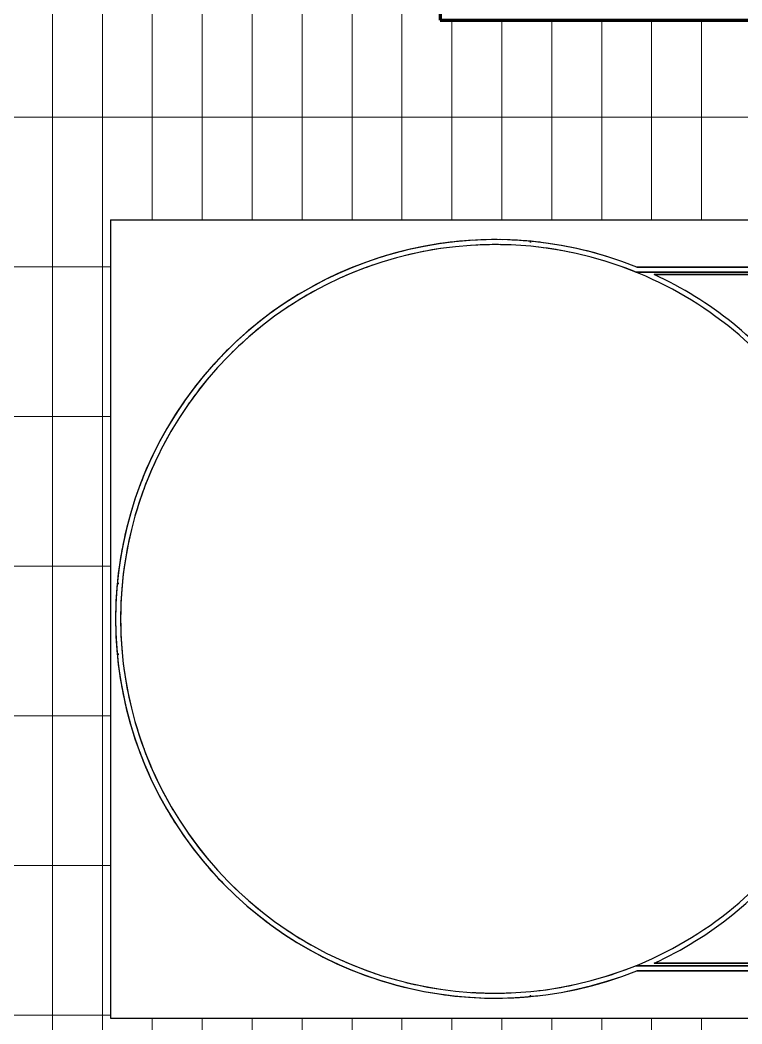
# Model space of a CAD drawing. Header units: millimetres. Extents: x -4391136 to -1798569, y -886572 to -291056.
# Drawn here: x -2308245 to -2307522, y -371537 to -370531 of the extents above; entities that cross this region are included whole.
import ezdxf

# ---------------------------------------------------------------- set-up
doc = ezdxf.new("R2010")
doc.units = ezdxf.units.MM
for name, color, linetype in [('_PP-Dim', 7, 'Continuous'), ('Xref-C-1-PP17-AR-2214-01-B$0$A-FLOR-E', 7, 'Continuous'), ('Xref-C-1-PP17-AR-2214-01-B$0$A-FLOR-PATT', 7, 'Continuous'), ('Xref-C-1-PP17-AR-2214-01-B$0$A-GENM', 7, 'Continuous'), ('Xref-C-1-PP17-AR-2214-01-B$0$A-Wall', 7, 'Continuous')]:
    doc.layers.add(name, color=color, linetype=linetype)

# ---------------------------------------------------------------- blocks, each defined once
blk = doc.blocks.new('Xref-C-1-PP17-AR-2214-01-B$0$DPA_GM-Cage Ladder_No RC stand - H6000-V29-ENTRANCE 2 - LOWER ROOF FLOOR PLAN01-flat-1')
at = {"layer": 'Xref-C-1-PP17-AR-2214-01-B$0$A-GENM', "color": 7}
for p, q in [((1037.542674372904, 858.3704052586108), (1037.659632896073, 857.1227482303511)), ((1037.659632896073, 857.1227482303511), (1037.542674372904, 858.3704052586108)), ((373.0093410396948, 852.529136619356), (278.0093410401605, 852.529136619356)), ((278.0093410401605, 852.529136619356), (378.0093410396948, 852.529136619356)), ((378.0093410396948, 830.029136619356), (378.0093410396948, 852.529136619356)), ((378.0093410396948, 852.529136619356), (378.0093410396948, 830.029136619356)), ((277.7280353941023, 830.029136619356), (333.0093410396948, 830.029136619356)), ((333.0093410396948, 825.029136619356), (277.7280353941023, 825.029136619356)), ((333.0093410396948, 830.029136619356), (283.0093410396948, 830.029136619356)), ((283.0093410396948, 825.029136619356), (333.0093410396948, 825.029136619356)), ((333.0093410396948, 830.029136619356), (558.0093410396948, 830.029136619356)), ((558.0093410396948, 830.029136619356), (333.0093410396948, 830.029136619356)), ((333.0093410396948, 825.029136619356), (558.0093410396948, 825.029136619356)), ((558.0093410396948, 825.029136619356), (333.0093410396948, 825.029136619356)), ((378.0093410396948, 802.529136619356), (378.0093410396948, 825.029136619356)), ((378.0093410396948, 825.029136619356), (378.0093410396948, 802.529136619356)), ((931.0806617671624, 832.529136619356), (558.0093410396948, 832.529136619356)), ((558.0093410396948, 832.529136619356), (558.0093410396948, 827.529136619356)), ((653.4032611814328, 832.529136619356), (558.0093410396948, 832.529136619356)), ((558.0093410396948, 827.529136619356), (932.0527874496765, 827.529136619356)), ((558.0093410396948, 827.529136619356), (586.4263256671838, 827.529136619356)), ((558.0093410396948, 825.029136619356), (608.0093410396948, 825.029136619356)), ((658.0093410396948, 825.029136619356), (558.0093410396948, 825.029136619356)), ((594.9163953359239, 827.529136619356), (612.7455522227101, 827.529136619356)), ((608.0093410396948, 825.029136619356), (608.0093410396948, 705.029136619356)), ((608.0093410396948, 705.029136619356), (608.0093410396948, 825.029136619356)), ((608.0093410396948, 825.029136619356), (608.0093410396948, 705.029136619356)), ((608.0093410396948, 705.029136619356), (608.0093410396948, 825.029136619356)), ((608.0093410396948, 825.029136619356), (608.0093410396948, 705.029136619356)), ((608.0093410396948, 705.029136619356), (608.0093410396948, 825.029136619356)), ((608.0093410396948, 825.029136619356), (913.7140178191476, 825.029136619356)), ((608.0093410396948, 825.029136619356), (658.0093410396948, 825.029136619356)), ((608.0093410396948, 825.029136619356), (608.0093410396948, 705.029136619356)), ((608.0093410396948, 700.029136619356), (608.0093410396948, 825.029136619356)), ((620.9279740271159, 827.529136619356), (635.0162142314948, 827.529136619356)), ((640.6302591846325, 827.529136619356), (652.1845142324455, 827.529136619356)), ((653.4032611814328, 832.529136619356), (931.0806617671624, 832.529136619356)), ((932.0527874496765, 827.529136619356), (653.4032611814328, 827.529136619356)), ((658.0093410396948, 705.029136619356), (658.0093410396948, 827.529136619356)), ((658.0093410364352, 825.0291366188321), (658.0093410364352, 827.5291366188321)), ((658.0093410396948, 705.029136619356), (658.0093410396948, 827.529136619356)), ((658.0093410396948, 705.029136619356), (658.0093410396948, 825.029136619356)), ((658.0093410396948, 825.029136619356), (658.0093410396948, 705.029136619356)), ((658.0093410396948, 825.029136619356), (913.7140178191476, 825.029136619356)), ((913.7140178191476, 825.029136619356), (658.0093410396948, 825.029136619356)), ((658.0093410396948, 705.029136619356), (658.0093410396948, 825.029136619356)), ((658.0093410396948, 825.029136619356), (658.0093410396948, 705.029136619356)), ((658.0093410396948, 825.029136619356), (913.7140178191476, 825.029136619356)), ((913.7140178191476, 825.029136619356), (658.0093410396948, 825.029136619356)), ((658.0093410396948, 825.029136619356), (658.0093410396948, 705.029136619356)), ((913.7140178191476, 825.029136619356), (658.0093410396948, 825.029136619356)), ((658.0093410396948, 825.029136619356), (658.0093410396948, 700.029136619356)), ((378.0093410396948, 802.529136619356), (278.0093410401605, 802.529136619356)), ((278.0093410401605, 802.529136619356), (373.0093410396948, 802.529136619356)), ((383.0093410396948, 752.529136619356), (378.0093410396948, 752.529136619356)), ((378.0093410396948, 752.529136619356), (383.0093410396948, 752.529136619356)), ((378.0093410396948, 700.029136619356), (378.0093410396948, 752.529136619356)), ((378.0093410396948, 700.029136619356), (378.0093410396948, 752.529136619356)), ((383.0093410396948, 752.529136619356), (378.0093410396948, 752.529136619356)), ((378.0093410396948, 752.529136619356), (383.0093410396948, 752.529136619356)), ((378.0093410396948, 700.029136619356), (378.0093410396948, 752.529136619356)), ((378.0093410396948, 700.029136619356), (378.0093410396948, 752.529136619356)), ((383.0093410396948, 752.529136619356), (383.0093410396948, 705.029136619356)), ((383.0093410396948, 705.029136619356), (383.0093410396948, 752.529136619356)), ((383.0093410396948, 752.529136619356), (383.0093410396948, 705.029136619356)), ((383.0093410396948, 705.029136619356), (383.0093410396948, 752.529136619356)), ((383.0093410396948, 705.029136619356), (608.0093410396948, 705.029136619356)), ((608.0093410396948, 705.029136619356), (383.0093410396948, 705.029136619356)), ((383.0093410396948, 705.029136619356), (608.0093410396948, 705.029136619356)), ((608.0093410396948, 705.029136619356), (383.0093410396948, 705.029136619356)), ((608.0093410396948, 705.029136619356), (608.0093410396948, 700.029136619356)), ((608.0093410396948, 705.029136619356), (608.0093410396948, 700.029136619356)), ((608.0093410396948, 700.029136619356), (608.0093410396948, 705.029136619356)), ((608.0093410396948, 705.029136619356), (608.0093410396948, 700.029136619356)), ((608.0093410396948, 700.029136619356), (608.0093410396948, 705.029136619356)), ((608.0093410396948, 700.029136619356), (608.0093410396948, 705.029136619356)), ((608.0093410396948, 705.029136619356), (608.0093410396948, 700.029136619356)), ((770.5196717944928, 710.029136619356), (658.0093410396948, 710.029136619356)), ((658.0093410396948, 710.029136619356), (658.0093410396948, 705.029136619356)), ((658.0093410396948, 705.029136619356), (658.0093410396948, 710.029136619356)), ((658.0093410396948, 710.029136619356), (770.5196717944928, 710.029136619356)), ((770.5196717944928, 710.029136619356), (658.0093410396948, 710.029136619356)), ((658.0093410396948, 710.029136619356), (658.0093410396948, 705.029136619356)), ((658.0093410396948, 705.029136619356), (658.0093410396948, 710.029136619356)), ((658.0093410396948, 710.029136619356), (770.5196717944928, 710.029136619356)), ((770.5196717944928, 710.029136619356), (658.0093410396948, 710.029136619356)), ((658.0093410396948, 710.029136619356), (658.0093410396948, 705.029136619356)), ((658.0093410396948, 705.029136619356), (658.0093410396948, 710.029136619356)), ((658.0093410396948, 710.029136619356), (770.5196717944928, 710.029136619356)), ((658.0093410396948, 705.029136619356), (773.0093410396948, 705.029136619356)), ((773.0093410396948, 705.029136619356), (658.0093410396948, 705.029136619356)), ((658.0093410396948, 705.029136619356), (773.0093410396948, 705.029136619356)), ((773.0093410396948, 705.029136619356), (658.0093410396948, 705.029136619356)), ((658.0093410396948, 705.029136619356), (773.0093410396948, 705.029136619356)), ((773.0093410396948, 705.029136619356), (658.0093410396948, 705.029136619356)), ((658.0093410396948, 700.029136619356), (658.0093410396948, 705.029136619356)), ((658.0093410396948, 705.029136619356), (658.0093410396948, 700.029136619356)), ((658.0093410396948, 700.029136619356), (658.0093410396948, 705.029136619356)), ((378.0093410396948, 260.029136619356), (378.0093410396948, 700.029136619356)), ((533.0093410396948, 700.029136619356), (378.0093410396948, 700.029136619356)), ((378.0093410396948, 700.029136619356), (608.0093410396948, 700.029136619356)), ((608.0093410396948, 700.029136619356), (378.0093410396948, 700.029136619356)), ((378.0093410396948, 700.029136619356), (608.0093410396948, 700.029136619356)), ((608.0093410396948, 700.029136619356), (378.0093410396948, 700.029136619356)), ((378.0093410396948, 260.029136619356), (378.0093410396948, 700.029136619356)), ((378.0093410396948, 700.029136619356), (553.0093410396948, 700.029136619356)), ((553.0093410396948, 700.029136619356), (378.0093410396948, 700.029136619356)), ((378.0093410396948, 700.029136619356), (378.0093410396948, 260.029136619356)), ((533.0093410396948, 260.029136619356), (533.0093410396948, 700.029136619356)), ((553.0093410396948, 700.029136619356), (553.0093410396948, 260.029136619356)), ((553.0093410396948, 260.029136619356), (553.0093410396948, 700.029136619356)), ((608.0093410396948, 700.029136619356), (658.0093410396948, 700.029136619356)), ((658.0093410396948, 700.029136619356), (608.0093410396948, 700.029136619356)), ((658.0093410396948, 700.029136619356), (608.0093410396948, 700.029136619356)), ((608.0093410396948, 700.029136619356), (658.0093410396948, 700.029136619356)), ((615.5093410364352, 700.0291366188321), (615.5093410364352, 260.0291366188321)), ((615.5093410364352, 700.0291366188321), (615.5093410364352, 260.0291366188321)), ((615.5093410364352, 700.0291366188321), (615.5093410364352, 260.0291366188321)), ((615.5093410364352, 700.0291366188321), (615.5093410364352, 260.0291366188321)), ((615.5093410364352, 700.0291366188321), (615.5093410364352, 260.0291366188321)), ((615.5093410364352, 700.0291366188321), (615.5093410364352, 260.0291366188321)), ((615.5093410364352, 700.0291366188321), (615.5093410364352, 260.0291366188321)), ((615.5093410364352, 700.0291366188321), (615.5093410364352, 260.0291366188321)), ((615.5093410364352, 700.0291366188321), (615.5093410364352, 260.0291366188321)), ((615.5093410364352, 700.0291366188321), (615.5093410364352, 260.0291366188321)), ((615.5093410364352, 700.0291366188321), (615.5093410364352, 260.0291366188321)), ((615.5093410364352, 700.0291366188321), (615.5093410364352, 260.0291366188321)), ((615.5093410364352, 700.0291366188321), (615.5093410364352, 260.0291366188321)), ((615.5093410364352, 700.0291366188321), (615.5093410364352, 260.0291366188321)), ((615.5093410364352, 700.0291366188321), (615.5093410364352, 260.0291366188321)), ((615.5093410364352, 700.0291366188321), (615.5093410364352, 260.0291366188321)), ((615.5093410364352, 700.0291366188321), (615.5093410364352, 260.0291366188321)), ((615.5093410364352, 700.0291366188321), (615.5093410364352, 260.0291366188321)), ((615.5093410364352, 700.0291366188321), (615.5093410364352, 260.0291366188321)), ((615.5093410364352, 700.0291366188321), (615.5093410364352, 260.0291366188321)), ((616.1056390795857, 700.029136619356), (649.6441583591513, 700.029136619356)), ((649.6441583591513, 700.029136619356), (616.1056390795857, 700.029136619356)), ((616.1056390795857, 700.029136619356), (649.6441583591513, 700.029136619356)), ((649.6441583591513, 700.029136619356), (616.1056390795857, 700.029136619356)), ((616.1056390795857, 700.029136619356), (649.6441583591513, 700.029136619356)), ((649.6441583591513, 700.029136619356), (616.1056390795857, 700.029136619356)), ((616.1056390795857, 700.029136619356), (649.6441583591513, 700.029136619356)), ((649.6441583591513, 700.029136619356), (616.1056390795857, 700.029136619356)), ((616.1056390795857, 700.029136619356), (649.6441583591513, 700.029136619356)), ((649.6441583591513, 700.029136619356), (616.1056390795857, 700.029136619356)), ((616.1056390795857, 700.029136619356), (649.6441583591513, 700.029136619356)), ((649.6441583591513, 700.029136619356), (616.1056390795857, 700.029136619356)), ((616.1056390795857, 700.029136619356), (649.6441583591513, 700.029136619356)), ((649.6441583591513, 700.029136619356), (616.1056390795857, 700.029136619356)), ((616.1056390795857, 700.029136619356), (649.6441583591513, 700.029136619356)), ((649.6441583591513, 700.029136619356), (616.1056390795857, 700.029136619356)), ((616.1056390795857, 700.029136619356), (649.6441583591513, 700.029136619356)), ((649.6441583591513, 700.029136619356), (616.1056390795857, 700.029136619356)), ((616.1056390795857, 700.029136619356), (649.6441583591513, 700.029136619356)), ((649.6441583591513, 700.029136619356), (616.1056390795857, 700.029136619356)), ((616.1056390795857, 700.029136619356), (649.6441583591513, 700.029136619356)), ((649.6441583591513, 700.029136619356), (616.1056390795857, 700.029136619356)), ((616.1056390795857, 700.029136619356), (649.6441583591513, 700.029136619356)), ((649.6441583591513, 700.029136619356), (616.1056390795857, 700.029136619356)), ((616.1056390795857, 700.029136619356), (649.6441583591513, 700.029136619356)), ((649.6441583591513, 700.029136619356), (616.1056390795857, 700.029136619356)), ((616.1056390795857, 700.029136619356), (649.6441583591513, 700.029136619356)), ((649.6441583591513, 700.029136619356), (616.1056390795857, 700.029136619356)), ((616.1056390795857, 700.029136619356), (649.6441583591513, 700.029136619356)), ((649.6441583591513, 700.029136619356), (616.1056390795857, 700.029136619356)), ((616.1056390795857, 700.029136619356), (649.6441583591513, 700.029136619356)), ((649.6441583591513, 700.029136619356), (616.1056390795857, 700.029136619356)), ((616.1056390795857, 700.029136619356), (649.6441583591513, 700.029136619356)), ((649.6441583591513, 700.029136619356), (616.1056390795857, 700.029136619356)), ((616.1056390795857, 700.029136619356), (649.6441583591513, 700.029136619356)), ((649.6441583591513, 700.029136619356), (616.1056390795857, 700.029136619356)), ((616.1056390795857, 700.029136619356), (649.6441583591513, 700.029136619356)), ((649.6441583591513, 700.029136619356), (616.1056390795857, 700.029136619356)), ((616.1056390795857, 700.029136619356), (649.6441583591513, 700.029136619356)), ((649.6441583591513, 700.029136619356), (616.1056390795857, 700.029136619356)), ((650.5093410364352, 260.0291366188321), (650.5093410364352, 700.0291366188321)), ((650.5093410364352, 260.0291366188321), (650.5093410364352, 700.0291366188321)), ((650.5093410364352, 260.0291366188321), (650.5093410364352, 700.0291366188321)), ((650.5093410364352, 260.0291366188321), (650.5093410364352, 700.0291366188321)), ((650.5093410364352, 260.0291366188321), (650.5093410364352, 700.0291366188321)), ((650.5093410364352, 260.0291366188321), (650.5093410364352, 700.0291366188321)), ((650.5093410364352, 260.0291366188321), (650.5093410364352, 700.0291366188321)), ((650.5093410364352, 260.0291366188321), (650.5093410364352, 700.0291366188321)), ((650.5093410364352, 260.0291366188321), (650.5093410364352, 700.0291366188321)), ((650.5093410364352, 260.0291366188321), (650.5093410364352, 700.0291366188321)), ((650.5093410364352, 260.0291366188321), (650.5093410364352, 700.0291366188321)), ((650.5093410364352, 260.0291366188321), (650.5093410364352, 700.0291366188321)), ((650.5093410364352, 260.0291366188321), (650.5093410364352, 700.0291366188321)), ((650.5093410364352, 260.0291366188321), (650.5093410364352, 700.0291366188321)), ((650.5093410364352, 260.0291366188321), (650.5093410364352, 700.0291366188321)), ((650.5093410364352, 260.0291366188321), (650.5093410364352, 700.0291366188321)), ((650.5093410364352, 260.0291366188321), (650.5093410364352, 700.0291366188321)), ((650.5093410364352, 260.0291366188321), (650.5093410364352, 700.0291366188321)), ((650.5093410364352, 260.0291366188321), (650.5093410364352, 700.0291366188321)), ((650.5093410364352, 260.0291366188321), (650.5093410364352, 700.0291366188321)), ((1451.350609678775, 515.4958032860304), (1449.864049497992, 515.3564493778977)), ((1449.864049497992, 515.3564493778977), (1451.350609678775, 515.4958032860304)), ((1449.864049497992, 444.7018238609307), (1451.350609678775, 444.5624699527398)), ((1451.350609678775, 444.5624699527398), (1449.864049497992, 444.7018238609307)), ((533.0093410396948, 260.029136619356), (378.0093410396948, 260.029136619356)), ((608.0093410396948, 260.029136619356), (378.0093410396948, 260.029136619356)), ((378.0093410396948, 207.529136619356), (378.0093410396948, 260.029136619356)), ((378.0093410396948, 260.029136619356), (608.0093410396948, 260.029136619356)), ((378.0093410396948, 207.529136619356), (378.0093410396948, 260.029136619356)), ((608.0093410396948, 260.029136619356), (378.0093410396948, 260.029136619356)), ((378.0093410396948, 207.529136619356), (378.0093410396948, 260.029136619356)), ((378.0093410396948, 260.029136619356), (608.0093410396948, 260.029136619356)), ((378.0093410396948, 207.529136619356), (378.0093410396948, 260.029136619356)), ((553.0093410396948, 260.029136619356), (378.0093410396948, 260.029136619356)), ((378.0093410396948, 260.029136619356), (553.0093410396948, 260.029136619356)), ((608.0093410396948, 255.029136619356), (383.0093410396948, 255.029136619356)), ((383.0093410396948, 255.029136619356), (383.0093410396948, 207.529136619356)), ((383.0093410396948, 255.029136619356), (608.0093410396948, 255.029136619356)), ((383.0093410396948, 207.529136619356), (383.0093410396948, 255.029136619356)), ((608.0093410396948, 255.029136619356), (383.0093410396948, 255.029136619356)), ((383.0093410396948, 255.029136619356), (383.0093410396948, 207.529136619356)), ((383.0093410396948, 255.029136619356), (608.0093410396948, 255.029136619356)), ((383.0093410396948, 207.529136619356), (383.0093410396948, 255.029136619356)), ((658.0093410396948, 260.029136619356), (608.0093410396948, 260.029136619356)), ((608.0093410396948, 135.029136619356), (608.0093410396948, 260.029136619356)), ((608.0093410396948, 260.029136619356), (608.0093410396948, 255.029136619356)), ((608.0093410396948, 260.029136619356), (658.0093410396948, 260.029136619356)), ((608.0093410396948, 255.029136619356), (608.0093410396948, 260.029136619356)), ((608.0093410396948, 260.029136619356), (608.0093410396948, 255.029136619356)), ((608.0093410396948, 255.029136619356), (608.0093410396948, 260.029136619356)), ((608.0093410396948, 260.029136619356), (608.0093410396948, 255.029136619356)), ((608.0093410396948, 255.029136619356), (608.0093410396948, 260.029136619356)), ((608.0093410396948, 260.029136619356), (658.0093410396948, 260.029136619356)), ((658.0093410396948, 260.029136619356), (608.0093410396948, 260.029136619356)), ((608.0093410396948, 260.029136619356), (608.0093410396948, 255.029136619356)), ((608.0093410396948, 255.029136619356), (608.0093410396948, 135.029136619356)), ((608.0093410396948, 135.029136619356), (608.0093410396948, 255.029136619356)), ((608.0093410396948, 255.029136619356), (608.0093410396948, 135.029136619356)), ((608.0093410396948, 135.029136619356), (608.0093410396948, 255.029136619356)), ((608.0093410396948, 255.029136619356), (608.0093410396948, 135.029136619356)), ((608.0093410396948, 135.029136619356), (608.0093410396948, 255.029136619356)), ((608.0093410396948, 255.029136619356), (608.0093410396948, 135.029136619356)), ((616.1056390795857, 260.029136619356), (649.6441583591513, 260.029136619356)), ((649.6441583591513, 260.029136619356), (616.1056390795857, 260.029136619356)), ((616.1056390795857, 260.029136619356), (649.6441583591513, 260.029136619356)), ((649.6441583591513, 260.029136619356), (616.1056390795857, 260.029136619356)), ((616.1056390795857, 260.029136619356), (649.6441583591513, 260.029136619356)), ((649.6441583591513, 260.029136619356), (616.1056390795857, 260.029136619356)), ((616.1056390795857, 260.029136619356), (649.6441583591513, 260.029136619356)), ((649.6441583591513, 260.029136619356), (616.1056390795857, 260.029136619356)), ((616.1056390795857, 260.029136619356), (649.6441583591513, 260.029136619356)), ((649.6441583591513, 260.029136619356), (616.1056390795857, 260.029136619356)), ((616.1056390795857, 260.029136619356), (649.6441583591513, 260.029136619356)), ((649.6441583591513, 260.029136619356), (616.1056390795857, 260.029136619356)), ((616.1056390795857, 260.029136619356), (649.6441583591513, 260.029136619356)), ((649.6441583591513, 260.029136619356), (616.1056390795857, 260.029136619356)), ((616.1056390795857, 260.029136619356), (649.6441583591513, 260.029136619356)), ((649.6441583591513, 260.029136619356), (616.1056390795857, 260.029136619356)), ((616.1056390795857, 260.029136619356), (649.6441583591513, 260.029136619356)), ((649.6441583591513, 260.029136619356), (616.1056390795857, 260.029136619356)), ((616.1056390795857, 260.029136619356), (649.6441583591513, 260.029136619356)), ((649.6441583591513, 260.029136619356), (616.1056390795857, 260.029136619356)), ((616.1056390795857, 260.029136619356), (649.6441583591513, 260.029136619356)), ((649.6441583591513, 260.029136619356), (616.1056390795857, 260.029136619356)), ((616.1056390795857, 260.029136619356), (649.6441583591513, 260.029136619356)), ((649.6441583591513, 260.029136619356), (616.1056390795857, 260.029136619356)), ((616.1056390795857, 260.029136619356), (649.6441583591513, 260.029136619356)), ((649.6441583591513, 260.029136619356), (616.1056390795857, 260.029136619356)), ((616.1056390795857, 260.029136619356), (649.6441583591513, 260.029136619356)), ((649.6441583591513, 260.029136619356), (616.1056390795857, 260.029136619356)), ((616.1056390795857, 260.029136619356), (649.6441583591513, 260.029136619356)), ((649.6441583591513, 260.029136619356), (616.1056390795857, 260.029136619356)), ((616.1056390795857, 260.029136619356), (649.6441583591513, 260.029136619356)), ((649.6441583591513, 260.029136619356), (616.1056390795857, 260.029136619356)), ((616.1056390795857, 260.029136619356), (649.6441583591513, 260.029136619356)), ((649.6441583591513, 260.029136619356), (616.1056390795857, 260.029136619356)), ((616.1056390795857, 260.029136619356), (649.6441583591513, 260.029136619356)), ((649.6441583591513, 260.029136619356), (616.1056390795857, 260.029136619356)), ((616.1056390795857, 260.029136619356), (649.6441583591513, 260.029136619356)), ((649.6441583591513, 260.029136619356), (616.1056390795857, 260.029136619356)), ((616.1056390795857, 260.029136619356), (649.6441583591513, 260.029136619356)), ((649.6441583591513, 260.029136619356), (616.1056390795857, 260.029136619356)), ((658.0093410396948, 260.029136619356), (658.0093410396948, 135.029136619356)), ((658.0093410396948, 255.029136619356), (658.0093410396948, 260.029136619356)), ((658.0093410396948, 260.029136619356), (658.0093410396948, 255.029136619356)), ((658.0093410396948, 255.029136619356), (658.0093410396948, 260.029136619356)), ((658.0093410396948, 135.029136619356), (658.0093410396948, 255.029136619356)), ((658.0093410396948, 255.029136619356), (658.0093410396948, 135.029136619356)), ((773.0093410396948, 255.029136619356), (658.0093410396948, 255.029136619356)), ((658.0093410396948, 255.029136619356), (658.0093410396948, 250.029136619356)), ((658.0093410396948, 250.029136619356), (658.0093410396948, 255.029136619356)), ((658.0093410396948, 255.029136619356), (773.0093410396948, 255.029136619356)), ((658.0093410396948, 135.029136619356), (658.0093410396948, 255.029136619356)), ((658.0093410396948, 255.029136619356), (658.0093410396948, 135.029136619356)), ((773.0093410396948, 255.029136619356), (658.0093410396948, 255.029136619356)), ((658.0093410396948, 255.029136619356), (658.0093410396948, 250.029136619356)), ((658.0093410396948, 250.029136619356), (658.0093410396948, 255.029136619356)), ((658.0093410396948, 255.029136619356), (773.0093410396948, 255.029136619356)), ((658.0093410396948, 132.529136619356), (658.0093410396948, 255.029136619356)), ((658.0093410396948, 255.029136619356), (658.0093410396948, 135.029136619356)), ((773.0093410396948, 255.029136619356), (658.0093410396948, 255.029136619356)), ((658.0093410396948, 255.029136619356), (658.0093410396948, 250.029136619356)), ((658.0093410396948, 250.029136619356), (658.0093410396948, 255.029136619356)), ((658.0093410396948, 255.029136619356), (773.0093410396948, 255.029136619356)), ((658.0093410396948, 132.529136619356), (658.0093410396948, 255.029136619356)), ((658.0093410396948, 250.029136619356), (770.5196717944928, 250.029136619356)), ((770.5196717944928, 250.029136619356), (658.0093410396948, 250.029136619356)), ((658.0093410396948, 250.029136619356), (770.5196717944928, 250.029136619356)), ((770.5196717944928, 250.029136619356), (658.0093410396948, 250.029136619356)), ((658.0093410396948, 250.029136619356), (770.5196717944928, 250.029136619356)), ((770.5196717944928, 250.029136619356), (658.0093410396948, 250.029136619356)), ((383.0093410396948, 207.529136619356), (378.0093410396948, 207.529136619356)), ((378.0093410396948, 207.529136619356), (383.0093410396948, 207.529136619356)), ((383.0093410396948, 207.529136619356), (378.0093410396948, 207.529136619356)), ((378.0093410396948, 207.529136619356), (383.0093410396948, 207.529136619356)), ((373.0093410396948, 157.529136619356), (278.0093410401605, 157.529136619356)), ((278.0093410401605, 157.529136619356), (378.0093410396948, 157.529136619356)), ((378.0093410396948, 135.029136619356), (378.0093410396948, 157.529136619356)), ((378.0093410396948, 157.529136619356), (378.0093410396948, 135.029136619356)), ((277.7280353941023, 135.029136619356), (333.0093410396948, 135.029136619356)), ((333.0093410396948, 135.029136619356), (283.0093410396948, 135.029136619356)), ((558.0093410396948, 135.029136619356), (333.0093410396948, 135.029136619356)), ((333.0093410396948, 135.029136619356), (558.0093410396948, 135.029136619356)), ((608.0093410396948, 135.029136619356), (558.0093410396948, 135.029136619356)), ((558.0093410396948, 135.029136619356), (658.0093410396948, 135.029136619356)), ((932.0527874496765, 132.529136619356), (558.0093410396948, 132.529136619356)), ((558.0093410396948, 132.529136619356), (558.0093410396948, 127.529136619356)), ((586.4263256671838, 132.529136619356), (558.0093410396948, 132.529136619356)), ((612.7455522227101, 132.529136619356), (594.9163953359239, 132.529136619356)), ((913.7140178191476, 135.029136619356), (608.0093410396948, 135.029136619356)), ((658.0093410396948, 135.029136619356), (608.0093410396948, 135.029136619356)), ((635.0162142314948, 132.529136619356), (620.9279740271159, 132.529136619356)), ((652.1845142324455, 132.529136619356), (640.6302591846325, 132.529136619356)), ((653.4032611814328, 132.529136619356), (932.0527874496765, 132.529136619356)), ((913.7140178191476, 135.029136619356), (658.0093410396948, 135.029136619356)), ((658.0093410396948, 135.029136619356), (913.7140178191476, 135.029136619356)), ((913.7140178191476, 135.029136619356), (658.0093410396948, 135.029136619356)), ((658.0093410396948, 135.029136619356), (913.7140178191476, 135.029136619356)), ((658.0093410396948, 135.029136619356), (913.7140178191476, 135.029136619356)), ((658.0093410364352, 132.5291366188321), (658.0093410364352, 135.0291366188321)), ((333.0093410396948, 130.029136619356), (277.7280353941023, 130.029136619356)), ((283.0093410396948, 130.029136619356), (333.0093410396948, 130.029136619356)), ((558.0093410396948, 130.029136619356), (333.0093410396948, 130.029136619356)), ((333.0093410396948, 130.029136619356), (558.0093410396948, 130.029136619356)), ((378.0093410396948, 107.529136619356), (378.0093410396948, 130.029136619356)), ((378.0093410396948, 130.029136619356), (378.0093410396948, 107.529136619356)), ((558.0093410396948, 127.529136619356), (931.0806617671624, 127.529136619356)), ((558.0093410396948, 127.529136619356), (653.4032611814328, 127.529136619356)), ((931.0806617671624, 127.529136619356), (653.4032611814328, 127.529136619356)), ((378.0093410396948, 107.529136619356), (278.0093410401605, 107.529136619356)), ((278.0093410401605, 107.529136619356), (373.0093410396948, 107.529136619356)), ((1037.659632896073, 102.9355250084191), (1037.542674372904, 101.6878679801594)), ((1037.542674372904, 101.6878679801594), (1037.659632896073, 102.9355250084191))]:
    blk.add_line(p, q, dxfattribs=at)
for centre, radius, start, end in [((1073.009341039695, 480.029136619356), 380.0000000000003, 248.0685806827577, 111.9314193172423), ((1073.009341039695, 480.029136619356), 380.0000000000003, 322.5142419823597, 111.9314193172423), ((1073.009341039695, 480.029136619356), 375.0000000000003, 247.9210312052437, 112.0789687947563), ((1073.009341039695, 480.029136619356), 375.0000000000003, 247.9210312052437, 112.0789687947563), ((1073.009341039695, 480.029136619356), 380.0000000000001, 91.98451101440389, 96.8268939508944), ((1073.009341039695, 480.029136619356), 380.0000000000002, 91.98451101440389, 96.8268939508944), ((1073.009341039695, 480.029136619356), 380.0000000000001, 95.36016817981313, 96.8268939508944), ((1073.009341039695, 480.029136619356), 380.0000000000002, 95.36016817981313, 96.8268939508944), ((1073.009341039695, 480.029136619356), 379.9999999999999, 95.36016817981313, 96.8268939508944), ((1073.009341039695, 480.029136619356), 380.0000000000001, 95.36016817981313, 96.8268939508944), ((1073.009341039695, 480.0291366194142), 380, 93.11852086635277, 95.35540060921474), ((1073.009341039695, 480.0291366194142), 380.0000000000002, 93.11852086635277, 95.35540060921474), ((1073.009341039695, 480.029136619356), 380.0000000000001, 91.98451101440389, 93.12195460506179), ((1073.009341039695, 480.029136619356), 380.0000000000001, 91.98451101440389, 93.12195460506179), ((1073.009341039695, 480.029136619356), 380.0000000000001, 91.98451101440389, 93.12195460506179), ((1073.009341039695, 480.029136619356), 380.0000000000002, 91.98451101440389, 93.12195460506179), ((1073.009341039695, 480.029136619356), 375.0000000000002, 86.45364982955508, 91.85607500530926), ((1073.009341039695, 480.029136619356), 375.0000000000002, 86.45364982955508, 91.85607500530926), ((1073.009341039695, 480.029136619356), 375.0000000000001, 86.45364982955508, 91.42834775468145), ((1073.009341039695, 480.029136619356), 375.0000000000001, 86.45364982955508, 91.42834775468145), ((1073.009341039695, 480.029136619356), 375.0000000000001, 86.45364982955508, 91.42834775468145), ((1073.009341039695, 480.029136619356), 375.0000000000002, 86.45364982955508, 91.42834775468145), ((1073.009341039695, 480.0291366194142), 380.0000000000001, 84.64459939078527, 91.09946993205189), ((1073.009341039695, 480.0291366194142), 380.0000000000001, 84.64459939078527, 91.09946993205189), ((1073.009341039695, 480.029136619356), 380.0000000000002, 81.76396954026531, 86.57463597623178), ((1073.009341039695, 480.029136619356), 380.0000000000001, 81.76396954026531, 86.57463597623178), ((1073.009341039695, 480.029136619356), 380.0000000000002, 81.76396954026531, 84.64978378124182), ((1073.009341039695, 480.029136619356), 380.0000000000001, 81.76396954026531, 84.64978378124182), ((1073.009341039695, 480.029136619356), 380.0000000000002, 81.76396954026531, 84.64978378124182), ((1073.009341039695, 480.029136619356), 380.0000000000001, 81.76396954026531, 84.64978378124182), ((1073.009341039695, 480.029136619356), 379.9999999999999, 102.2050627559271, 107.0731241766243), ((1073.009341039695, 480.029136619356), 380.0000000000002, 102.2050627559271, 107.0731241766243), ((1073.009341039695, 480.029136619356), 379.9999999999999, 102.2050627559271, 107.0731241766243), ((1073.009341039695, 480.029136619356), 380.0000000000002, 102.2050627559271, 107.0731241766243), ((1073.009341039695, 480.029136619356), 379.9999999999999, 102.2050627559271, 107.0731241766243), ((1073.009341039695, 480.029136619356), 380.0000000000002, 102.2050627559271, 107.0731241766243), ((1073.009341039695, 480.029136619356), 375.0000000000003, 96.69158194745178, 102.0623111951524), ((1073.009341039695, 480.029136619356), 375.0000000000001, 96.69158194745178, 102.0623111951524), ((1073.009341039695, 480.029136619356), 375.0000000000002, 96.69158194745178, 102.0623111951524), ((1073.009341039695, 480.029136619356), 375.0000000000001, 96.69158194745178, 102.0623111951524), ((1073.009341039695, 480.029136619356), 375.0000000000002, 96.69158194745178, 102.0623111951524), ((1073.009341039695, 480.029136619356), 375.0000000000001, 96.69158194745178, 102.0623111951524), ((1073.009341039695, 480.0291366194142), 375.0000000000001, 91.43164512156915, 92.45427247845149), ((1073.009341039695, 480.0291366194142), 375.0000000000001, 91.43164512156915, 92.45427247845149), ((1073.009341039695, 480.029136619356), 375.0000000000001, 76.20729138988862, 81.6498399243073), ((1073.009341039695, 480.029136619356), 375.0000000000002, 76.20729138988862, 81.6498399243073), ((1073.009341039695, 480.029136619356), 375, 76.20729138988862, 81.6498399243073), ((1073.009341039695, 480.029136619356), 375.0000000000002, 76.20729138988862, 81.6498399243073), ((1073.009341039695, 480.029136619356), 374.9999999999999, 76.20729138988862, 81.6498399243073), ((1073.009341039695, 480.029136619356), 375.0000000000002, 76.20729138988862, 81.6498399243073), ((1073.009341039695, 480.029136619356), 380.0000000000003, 71.54343827964442, 76.31393949156411), ((1073.009341039695, 480.029136619356), 379.9999999999999, 71.54343827964442, 76.31393949156411), ((1073.009341039695, 480.029136619356), 380.0000000000003, 71.54343827964442, 76.31393949156411), ((1073.009341039695, 480.029136619356), 379.9999999999999, 71.54343827964442, 76.31393949156411), ((1073.009341039695, 480.029136619356), 380.0000000000003, 71.54343827964442, 76.31393949156411), ((1073.009341039695, 480.029136619356), 380, 71.54343827964442, 76.31393949156411), ((1073.009341039695, 480.029136619356), 375.0000000000004, 106.9234952935674, 143.1301023434838), ((1073.009341039695, 480.029136619356), 374.9999999999999, 106.9234952935674, 143.1301023434838), ((1073.009341039695, 480.029136619356), 375.0000000000004, 106.9234952935674, 143.1301023434838), ((1073.009341039695, 480.029136619356), 374.9999999999999, 106.9234952935674, 143.1301023434838), ((1073.009341039695, 480.029136619356), 375.0000000000004, 106.9234952935674, 143.1301023434838), ((1073.009341039695, 480.029136619356), 374.9999999999999, 106.9234952935674, 143.1301023434838), ((1073.009341039695, 480.029136619356), 374.9999999999999, 65.94861759170742, 71.44360598691709), ((1073.009341039695, 480.029136619356), 375.0000000000003, 65.94861759170742, 71.44360598691709), ((1073.009341039695, 480.029136619356), 374.9999999999998, 65.94861759170742, 71.44360598691709), ((1073.009341039695, 480.029136619356), 375.0000000000003, 65.94861759170742, 71.44360598691709), ((1073.009341039695, 480.029136619356), 374.9999999999999, 65.94861759170742, 71.44360598691709), ((1073.009341039695, 480.029136619356), 375.0000000000003, 65.94861759170742, 71.44360598691709), ((1073.009341039695, 480.029136619356), 379.9999999999998, 114.7839780623243, 142.7522190946124), ((1073.009341039695, 480.029136619356), 380.0000000000005, 114.7839780623243, 142.7522190946124), ((1073.009341039695, 480.029136619356), 379.9999999999998, 114.7839780623243, 142.7522190946124), ((1073.009341039695, 480.029136619356), 380.0000000000005, 114.7839780623243, 142.7522190946124), ((1073.009341039695, 480.029136619356), 379.9999999999998, 114.7839780623243, 142.7522190946124), ((1073.009341039695, 480.029136619356), 380.0000000000005, 114.7839780623243, 142.7522190946124), ((1073.009341039695, 480.029136619356), 380.0000000000004, 61.32291712189586, 66.04090998176507), ((1073.009341039695, 480.029136619356), 379.9999999999999, 61.32291712189586, 66.04090998176507), ((1073.009341039695, 480.029136619356), 380.0000000000004, 61.32291712189586, 66.04091001020953), ((1073.009341039695, 480.029136619356), 379.9999999999999, 61.32291712189586, 66.04091001020953), ((1073.009341039695, 480.029136619356), 380.0000000000004, 61.32291712189586, 66.04090998176507), ((1073.009341039695, 480.029136619356), 379.9999999999999, 61.32291712189586, 66.04090998176507), ((1073.009341039695, 480.029136619356), 374.9999999999998, 55.67091098655195, 61.23737315343332), ((1073.009341039695, 480.029136619356), 375.0000000000003, 55.67091098655195, 61.23737315343332), ((1073.009341039695, 480.029136619356), 374.9999999999999, 55.67091098655195, 61.23737315343332), ((1073.009341039695, 480.029136619356), 375.0000000000004, 55.67091098655195, 61.23737315343332), ((1073.009341039695, 480.029136619356), 374.9999999999999, 55.67091098655195, 61.23737315343332), ((1073.009341039695, 480.029136619356), 375.0000000000004, 55.67091098655195, 61.23737315343332), ((1073.009341039695, 480.029136619356), 380.0000000000004, 51.32706462649349, 55.74882073252002), ((1073.009341039695, 480.029136619356), 379.9999999999998, 51.32706462649349, 55.74882073252002), ((1073.009341039695, 480.029136619356), 380.0000000000004, 51.32706462649349, 55.74882073252002), ((1073.009341039695, 480.029136619356), 379.9999999999998, 51.32706462649349, 55.74882073252002), ((1073.009341039695, 480.029136619356), 380.0000000000004, 51.32706462649349, 55.74882073252002), ((1073.009341039695, 480.029136619356), 379.9999999999998, 51.32706462649349, 55.74882073252002), ((1073.009341039695, 480.029136619356), 374.9999999999998, 45.36148304340537, 51.03114148851928), ((1073.009341039695, 480.029136619356), 375.0000000000004, 45.36148304340537, 51.03114148851928), ((1073.009341039695, 480.029136619356), 374.9999999999998, 45.36148304340537, 51.03114148851928), ((1073.009341039695, 480.029136619356), 375.0000000000003, 45.36148304340537, 51.03114148851928), ((1073.009341039695, 480.029136619356), 374.9999999999997, 45.36148304340537, 51.03114148851928), ((1073.009341039695, 480.029136619356), 375.0000000000005, 45.36148304340537, 51.03114148851928), ((1073.009341039695, 480.029136619356), 380.0000000000005, 41.06165168329775, 45.42496543449718), ((1073.009341039695, 480.029136619356), 379.9999999999998, 41.06165168329775, 45.42496543449718), ((1073.009341039695, 480.029136619356), 380.0000000000005, 41.06165168329775, 45.42496543449718), ((1073.009341039695, 480.029136619356), 379.9999999999998, 41.06165168329775, 45.42496543449718), ((1073.009341039695, 480.029136619356), 380.0000000000005, 41.06165168329775, 45.42496543449718), ((1073.009341039695, 480.029136619356), 379.9999999999998, 41.06165168329775, 45.42496543449718), ((1073.009341039695, 480.029136619356), 374.9999999999999, 34.99314409369742, 40.82491091056234), ((1073.009341039695, 480.029136619356), 375.0000000000003, 34.99314409369742, 40.82491091056234), ((1073.009341039695, 480.029136619356), 374.9999999999997, 34.99314409369742, 40.82491091056234), ((1073.009341039695, 480.029136619356), 375.0000000000004, 34.99314409369742, 40.82491091056234), ((1073.009341039695, 480.029136619356), 374.9999999999998, 34.99314409369742, 40.82491091056234), ((1073.009341039695, 480.029136619356), 375.0000000000003, 34.99314409369742, 40.82491091056234), ((1073.009341039695, 480.029136619356), 380.0000000000004, 30.79623877741736, 35.04211644448458), ((1073.009341039695, 480.029136619356), 379.9999999999998, 30.79623877741736, 35.04211644448458), ((1073.009341039695, 480.029136619356), 380.0000000000004, 30.79623877741736, 35.04211644448458), ((1073.009341039695, 480.029136619356), 379.9999999999998, 30.79623877741736, 35.04211644448458), ((1073.009341039695, 480.029136619356), 380.0000000000004, 30.79623877741736, 35.04211644448458), ((1073.009341039695, 480.029136619356), 379.9999999999998, 30.79623877741736, 35.04211644448458), ((1073.009341039695, 480.029136619356), 374.9999999999997, 20.44715747256991, 30.6573832002955), ((1073.009341039695, 480.029136619356), 375.0000000000003, 20.44715747256991, 30.6573832002955), ((1073.009341039695, 480.029136619356), 374.9999999999998, 20.44715747256991, 30.6573832002955), ((1073.009341039695, 480.029136619356), 375.0000000000003, 20.44715747256991, 30.6573832002955), ((1073.009341039695, 480.029136619356), 374.9999999999998, 20.44715747256991, 30.6573832002955), ((1073.009341039695, 480.029136619356), 375.0000000000003, 20.44715747256991, 30.6573832002955), ((1073.009341039695, 480.029136619356), 380.0000000000003, 20.53082584089652, 24.52948165554428), ((1073.009341039695, 480.029136619356), 379.9999999999999, 20.53082584089652, 24.52948165554428), ((1073.009341039695, 480.029136619356), 380.0000000000003, 20.53082584089652, 24.52948165554428), ((1073.009341039695, 480.029136619356), 379.9999999999999, 20.53082584089652, 24.52948165554428), ((1073.009341039695, 480.029136619356), 380.0000000000003, 20.53082584089652, 24.52948165554428), ((1073.009341039695, 480.029136619356), 379.9999999999998, 20.53082584089652, 24.52948165554428), ((1073.009341039695, 480.029136619356), 374.9999999999998, 10.22357873550901, 20.37985498672909), ((1073.009341039695, 480.029136619356), 375.0000000000002, 10.22357873550901, 20.37985498672909), ((1073.009341039695, 480.029136619356), 374.9999999999999, 10.22357873550901, 20.37985498672909), ((1073.009341039695, 480.029136619356), 375.0000000000002, 10.22357873550901, 20.37985498672909), ((1073.009341039695, 480.029136619356), 374.9999999999998, 10.22357873550901, 20.37985498672909), ((1073.009341039695, 480.029136619356), 375.0000000000002, 10.22357873550901, 20.37985498672909), ((1073.009341039695, 480.029136619356), 380.0000000000002, 10.26541292298453, 13.62748985392432), ((1073.009341039695, 480.029136619356), 379.9999999999999, 10.26541292298453, 13.62748985392432), ((1073.009341039695, 480.029136619356), 380.0000000000002, 10.26541292298453, 13.62748985392432), ((1073.009341039695, 480.029136619356), 379.9999999999999, 10.26541292298453, 13.62748985392432), ((1073.009341039695, 480.029136619356), 380.0000000000002, 10.26541292298453, 13.62748985392432), ((1073.009341039695, 480.029136619356), 380, 10.26541292298453, 13.62748985392432), ((1073.009341039695, 480.029136619356), 374.9999999999999, 349.810636898377, 10.18936310162296), ((1073.009341039695, 480.029136619356), 375.0000000000001, 349.810636898377, 10.18936310162296), ((1073.009341039695, 480.029136619356), 375, 349.810636898377, 10.18936310162296), ((1073.009341039695, 480.029136619356), 374.9999999999999, 349.810636898377, 10.18936310162296), ((1073.009341039695, 480.029136619356), 374.9999999999999, 349.810636898377, 10.18936310162296), ((1073.009341039695, 480.029136619356), 375.0000000000001, 349.810636898377, 10.18936310162296), ((1073.009341039695, 480.0291366194142), 380, 354.6445993883986, 5.355400611601413), ((1073.009341039695, 480.0291366194142), 380.0000000000001, 354.6445993883986, 5.355400611601413), ((1073.009341039695, 480.029136619356), 375.0000000000002, 339.6201450132709, 349.776421264491), ((1073.009341039695, 480.029136619356), 374.9999999999998, 339.6201450132709, 349.776421264491), ((1073.009341039695, 480.029136619356), 375.0000000000003, 339.6201450132709, 349.776421264491), ((1073.009341039695, 480.029136619356), 374.9999999999999, 339.6201450132709, 349.776421264491), ((1073.009341039695, 480.029136619356), 375.0000000000002, 339.6201450132709, 349.776421264491), ((1073.009341039695, 480.029136619356), 374.9999999999998, 339.6201450132709, 349.776421264491), ((1073.009341039695, 480.029136619356), 379.9999999999999, 346.3725101460757, 349.7345870770154), ((1073.009341039695, 480.029136619356), 380.0000000000003, 346.3725101460757, 349.7345870770154), ((1073.009341039695, 480.029136619356), 379.9999999999999, 346.3725101460757, 349.7345870770154), ((1073.009341039695, 480.029136619356), 380.0000000000003, 346.3725101460757, 349.7345870770154), ((1073.009341039695, 480.029136619356), 380.0000000000001, 346.3725101460757, 349.7345870770154), ((1073.009341039695, 480.029136619356), 380.0000000000003, 346.3725101460757, 349.7345870770154), ((1073.009341039695, 480.029136619356), 375.0000000000003, 329.3426167997045, 339.5528425274301), ((1073.009341039695, 480.029136619356), 374.9999999999999, 329.3426167997045, 339.5528425274301), ((1073.009341039695, 480.029136619356), 375.0000000000003, 329.3426167997045, 339.5528425274301), ((1073.009341039695, 480.029136619356), 374.9999999999998, 329.3426167997045, 339.5528425274301), ((1073.009341039695, 480.029136619356), 375.0000000000003, 329.3426167997045, 339.5528425274301), ((1073.009341039695, 480.029136619356), 374.9999999999998, 329.3426167997045, 339.5528425274301), ((1073.009341039695, 480.029136619356), 379.9999999999998, 335.4705183444557, 339.4691741591035), ((1073.009341039695, 480.029136619356), 380.0000000000003, 335.4705183444557, 339.4691741591035), ((1073.009341039695, 480.029136619356), 379.9999999999998, 335.4705183444557, 339.4691741591035), ((1073.009341039695, 480.029136619356), 380.0000000000003, 335.4705183444557, 339.4691741591035), ((1073.009341039695, 480.029136619356), 380, 335.4705183444557, 339.4691741591035), ((1073.009341039695, 480.029136619356), 380.0000000000003, 335.4705183444557, 339.4691741591035), ((1073.009341039695, 480.029136619356), 379.9999999999998, 324.9578835555154, 329.2037612225826), ((1073.009341039695, 480.029136619356), 380.0000000000003, 324.9578835555154, 329.2037612225826), ((1073.009341039695, 480.029136619356), 379.9999999999998, 324.9578835555154, 329.2037612225826), ((1073.009341039695, 480.029136619356), 380.0000000000003, 324.9578835555154, 329.2037612225826), ((1073.009341039695, 480.029136619356), 379.9999999999998, 324.9578835555154, 329.2037612225826), ((1073.009341039695, 480.029136619356), 380.0000000000003, 324.9578835555154, 329.2037612225826), ((1073.009341039695, 480.029136619356), 375.0000000000005, 319.1750890894377, 325.0068559063026), ((1073.009341039695, 480.029136619356), 374.9999999999997, 319.1750890894377, 325.0068559063026), ((1073.009341039695, 480.029136619356), 375.0000000000005, 319.1750890894377, 325.0068559063026), ((1073.009341039695, 480.029136619356), 374.9999999999998, 319.1750890894377, 325.0068559063026), ((1073.009341039695, 480.029136619356), 375.0000000000004, 319.1750890894377, 325.0068559063026), ((1073.009341039695, 480.029136619356), 374.9999999999998, 319.1750890894377, 325.0068559063026), ((1073.009341039695, 480.029136619356), 374.9999999999999, 216.8698976565162, 253.0765047064326), ((1073.009341039695, 480.029136619356), 375.0000000000003, 216.8698976565162, 253.0765047064326), ((1073.009341039695, 480.029136619356), 375, 216.8698976565162, 253.0765047064326), ((1073.009341039695, 480.029136619356), 375.0000000000004, 216.8698976565162, 253.0765047064326), ((1073.009341039695, 480.029136619356), 374.9999999999999, 216.8698976565162, 253.0765047064326), ((1073.009341039695, 480.029136619356), 375.0000000000003, 216.8698976565162, 253.0765047064326), ((1073.009341039695, 480.029136619356), 380.0000000000004, 217.2477809053876, 245.2160219376757), ((1073.009341039695, 480.029136619356), 379.9999999999998, 217.2477809053876, 245.2160219376757), ((1073.009341039695, 480.029136619356), 380.0000000000004, 217.2477809053876, 245.2160219376757), ((1073.009341039695, 480.029136619356), 379.9999999999999, 217.2477809053876, 245.2160219376757), ((1073.009341039695, 480.029136619356), 380.0000000000004, 217.2477809053876, 245.2160219376757), ((1073.009341039695, 480.029136619356), 379.9999999999998, 217.2477809053876, 245.2160219376757), ((1073.009341039695, 480.029136619356), 380.0000000000004, 248.0685806827577, 322.3687380559513), ((1073.009341039695, 480.029136619356), 379.9999999999998, 314.5750345655028, 318.9383483167023), ((1073.009341039695, 480.029136619356), 380.0000000000004, 314.5750345655028, 318.9383483167023), ((1073.009341039695, 480.029136619356), 379.9999999999999, 314.5750345655028, 318.9383483167023), ((1073.009341039695, 480.029136619356), 380.0000000000004, 314.5750345655028, 318.9383483167023), ((1073.009341039695, 480.029136619356), 379.9999999999999, 314.5750345655028, 318.9383483167023), ((1073.009341039695, 480.029136619356), 380.0000000000004, 314.5750345655028, 318.9383483167023), ((1073.009341039695, 480.029136619356), 375.0000000000005, 308.9688585114807, 314.6385169565946), ((1073.009341039695, 480.029136619356), 374.9999999999997, 308.9688585114807, 314.6385169565946), ((1073.009341039695, 480.029136619356), 375.0000000000005, 308.9688585114807, 314.6385169565946), ((1073.009341039695, 480.029136619356), 374.9999999999998, 308.9688585114807, 314.6385169565946), ((1073.009341039695, 480.029136619356), 375.0000000000004, 308.9688585114807, 314.6385169565946), ((1073.009341039695, 480.029136619356), 374.9999999999998, 308.9688585114807, 314.6385169565946), ((1073.009341039695, 480.029136619356), 379.9999999999998, 304.25117926748, 308.6729353735065), ((1073.009341039695, 480.029136619356), 380.0000000000003, 304.25117926748, 308.6729353735065), ((1073.009341039695, 480.029136619356), 379.9999999999998, 304.25117926748, 308.6729353735065), ((1073.009341039695, 480.029136619356), 380.0000000000004, 304.25117926748, 308.6729353735065), ((1073.009341039695, 480.029136619356), 379.9999999999999, 304.25117926748, 308.6729353735065), ((1073.009341039695, 480.029136619356), 380.0000000000003, 304.25117926748, 308.6729353735065), ((1073.009341039695, 480.029136619356), 375.0000000000004, 298.7626268465667, 304.329089013448), ((1073.009341039695, 480.029136619356), 374.9999999999998, 298.7626268465667, 304.329089013448), ((1073.009341039695, 480.029136619356), 375.0000000000005, 298.7626268465667, 304.329089013448), ((1073.009341039695, 480.029136619356), 374.9999999999998, 298.7626268465667, 304.329089013448), ((1073.009341039695, 480.029136619356), 375.0000000000004, 298.7626268465667, 304.329089013448), ((1073.009341039695, 480.029136619356), 374.9999999999998, 298.7626268465667, 304.329089013448), ((1073.009341039695, 480.029136619356), 379.9999999999999, 293.9590899897905, 298.6770828781041), ((1073.009341039695, 480.029136619356), 380.0000000000003, 293.9590899897905, 298.6770828781041), ((1073.009341039695, 480.029136619356), 379.9999999999998, 293.959090018235, 298.6770828781041), ((1073.009341039695, 480.029136619356), 380.0000000000003, 293.959090018235, 298.6770828781041), ((1073.009341039695, 480.029136619356), 379.9999999999998, 293.959090018235, 298.6770828781041), ((1073.009341039695, 480.029136619356), 380.0000000000004, 293.959090018235, 298.6770828781041), ((1073.009341039695, 480.029136619356), 375.0000000000004, 288.5563940130829, 294.0513824082926), ((1073.009341039695, 480.029136619356), 374.9999999999999, 288.5563940130829, 294.0513824082926), ((1073.009341039695, 480.029136619356), 375.0000000000004, 288.5563940130829, 294.0513824082926), ((1073.009341039695, 480.029136619356), 374.9999999999999, 288.5563940130829, 294.0513824082926), ((1073.009341039695, 480.029136619356), 375.0000000000003, 288.5563940130829, 294.0513824082926), ((1073.009341039695, 480.029136619356), 374.9999999999999, 288.5563940130829, 294.0513824082926), ((1073.009341039695, 480.029136619356), 380.0000000000002, 252.9268758233757, 257.7949372440729), ((1073.009341039695, 480.029136619356), 380, 252.9268758233757, 257.7949372440729), ((1073.009341039695, 480.029136619356), 380.0000000000003, 252.9268758233757, 257.7949372440729), ((1073.009341039695, 480.029136619356), 380, 252.9268758233757, 257.7949372440729), ((1073.009341039695, 480.029136619356), 380.0000000000003, 252.9268758233757, 257.7949372440729), ((1073.009341039695, 480.029136619356), 379.9999999999999, 252.9268758233757, 257.7949372440729), ((1073.009341039695, 480.029136619356), 374.9999999999999, 257.9376888048476, 263.3084180525482), ((1073.009341039695, 480.029136619356), 375.0000000000002, 257.9376888048476, 263.3084180525482), ((1073.009341039695, 480.029136619356), 375.0000000000001, 257.9376888048476, 263.3084180525482), ((1073.009341039695, 480.029136619356), 375.0000000000002, 257.9376888048476, 263.3084180525482), ((1073.009341039695, 480.029136619356), 375.0000000000001, 257.9376888048476, 263.3084180525482), ((1073.009341039695, 480.029136619356), 375.0000000000002, 257.9376888048476, 263.3084180525482), ((1073.009341039695, 480.029136619356), 375.0000000000002, 278.3501600756927, 283.7927086101114), ((1073.009341039695, 480.029136619356), 375, 278.3501600756927, 283.7927086101114), ((1073.009341039695, 480.029136619356), 375.0000000000003, 278.3501600756927, 283.7927086101114), ((1073.009341039695, 480.029136619356), 375, 278.3501600756927, 283.7927086101114), ((1073.009341039695, 480.029136619356), 375.0000000000003, 278.3501600756927, 283.7927086101114), ((1073.009341039695, 480.029136619356), 375, 278.3501600756927, 283.7927086101114), ((1073.009341039695, 480.029136619356), 380, 283.6860605084359, 288.4565617203556), ((1073.009341039695, 480.029136619356), 380.0000000000003, 283.6860605084359, 288.4565617203556), ((1073.009341039695, 480.029136619356), 380.0000000000001, 283.6860605084359, 288.4565617203556), ((1073.009341039695, 480.029136619356), 380.0000000000003, 283.6860605084359, 288.4565617203556), ((1073.009341039695, 480.029136619356), 379.9999999999999, 283.6860605084359, 288.4565617203556), ((1073.009341039695, 480.029136619356), 380.0000000000003, 283.6860605084359, 288.4565617203556), ((1073.009341039695, 480.029136619356), 380.0000000000002, 263.1731060491056, 264.6398318201869), ((1073.009341039695, 480.029136619356), 380, 263.1731060491056, 264.6398318201869), ((1073.009341039695, 480.029136619356), 380.0000000000002, 263.1731060491056, 264.6398318201869), ((1073.009341039695, 480.029136619356), 380.0000000000001, 263.1731060491056, 264.6398318201869), ((1073.009341039695, 480.029136619356), 380.0000000000002, 263.1731060491056, 268.0154889855961), ((1073.009341039695, 480.029136619356), 380.0000000000001, 263.1731060491056, 268.0154889855961), ((1073.009341039695, 480.0291366194142), 380.0000000000002, 264.6445993907852, 266.8814791336472), ((1073.009341039695, 480.0291366194142), 380.0000000000001, 264.6445993907852, 266.8814791336472), ((1073.009341039695, 480.029136619356), 380.0000000000002, 266.8780453949382, 268.0154889855961), ((1073.009341039695, 480.029136619356), 380.0000000000001, 266.8780453949382, 268.0154889855961), ((1073.009341039695, 480.029136619356), 380.0000000000002, 266.8780453949382, 268.0154889855961), ((1073.009341039695, 480.029136619356), 380.0000000000001, 266.8780453949382, 268.0154889855961), ((1073.009341039695, 480.0291366194142), 375.0000000000001, 267.5457275215485, 268.5683548784309), ((1073.009341039695, 480.0291366194142), 375.0000000000002, 267.5457275215485, 268.5683548784309), ((1073.009341039695, 480.029136619356), 375.0000000000002, 268.1439249946907, 273.5463501704449), ((1073.009341039695, 480.029136619356), 375.0000000000001, 268.1439249946907, 273.5463501704449), ((1073.009341039695, 480.029136619356), 375.0000000000001, 268.5716522453185, 273.5463501704449), ((1073.009341039695, 480.029136619356), 375.0000000000001, 268.5716522453185, 273.5463501704449), ((1073.009341039695, 480.029136619356), 375.0000000000001, 268.5716522453185, 273.5463501704449), ((1073.009341039695, 480.029136619356), 375.0000000000001, 268.5716522453185, 273.5463501704449), ((1073.009341039695, 480.0291366194142), 380.0000000000002, 268.9005300679481, 275.3554006092148), ((1073.009341039695, 480.0291366194142), 380.0000000000002, 268.9005300679481, 275.3554006092148), ((1073.009341039695, 480.029136619356), 380, 273.4253640237683, 278.2360304597347), ((1073.009341039695, 480.029136619356), 380.0000000000002, 273.4253640237683, 278.2360304597347), ((1073.009341039695, 480.029136619356), 380, 275.3502162187582, 278.2360304597347), ((1073.009341039695, 480.029136619356), 380.0000000000002, 275.3502162187582, 278.2360304597347), ((1073.009341039695, 480.029136619356), 380, 275.3502162187582, 278.2360304597347), ((1073.009341039695, 480.029136619356), 380.0000000000002, 275.3502162187582, 278.2360304597347)]:
    blk.add_arc(centre, radius, start, end, dxfattribs=at)
blk = doc.blocks.new('W-1-PP17-ENT2_REV00_20260526-152612_EX_LOPF-1')
at = {"layer": 'Xref-C-1-PP17-AR-2214-01-B$0$A-FLOR-PATT', "lineweight": 9}
h = blk.add_hatch(dxfattribs=at)
h.set_pattern_fill('ACET-2D-FP_19', angle=-89.99999999999999, style=0, pattern_type=2)
h.set_pattern_definition([(0, (-2850021.692329207, -514912.8657087464), (-1.722546424198833e-14, 50.00000000000001), []), (90, (-2850021.692329207, -514912.8657087464), (-150, -5.167639272596499e-14), [])])
h.paths.add_polyline_path([(-959.999998299405, -5134.580956430233), (-959.999998299405, -5187.499999996799), (-734.9999982989393, -5187.499999996799), (-734.9999982989393, -5139.999999996799), (-729.999998299405, -5139.999999996799), (-729.999998299405, -5067.499999997264), (-959.999998299405, -5067.499999997264)], flags=17)
h.paths.add_polyline_path([(-935.3241773564368, -5637.499999997264), (-959.999998299405, -5637.499999997264), (-959.999998299405, -5757.499999996799), (-729.999998299405, -5757.499999996799), (-729.999998299405, -5684.999999996799), (-734.9999982989393, -5684.999999996799), (-734.9999982989393, -5637.499999997264)], flags=17)
h.paths.add_polyline_path([(-967.499998299405, -5632.333333330287), (-967.499998299405, -5632.499999996799), (-904.999998299405, -5632.499999996799), (-904.999998299405, -5192.499999997264), (-967.499998299405, -5192.66666666331)], flags=17)
h.paths.add_polyline_path([(-5300.000000002328, -7187.865904628357), (-5300.000000002328, -7239.999999996333), (-729.999998299405, -7239.999999996333), (-729.999998299405, -7187.865904628357)])
h.paths.add_polyline_path([(-5300.000000002328, -7065.021347273199), (-5300.000000002328, -7091.186842382944), (-5300.000000002328, -7137.865904628357), (-729.999998299405, -7137.865904628357), (-729.999998299405, -5762.499999997264), (-1009.999998299405, -5762.499999997264), (-1009.999998299405, -5632.499999996799), (-1002.499998299405, -5632.499999996799), (-1002.499998299405, -5192.499999997264), (-1009.999998299405, -5192.499999997264), (-1009.999998299405, -5062.499999996799), (-729.999998299405, -5062.499999996799), (-729.999998299405, -4899.999999996799), (-2750.000000002794, -4899.999999996799), (-2750.000000002794, -6079.999999996799), (-3550.000000002794, -6079.999999996799), (-3550.000000002794, -4899.999999996799), (-3750.000000002794, -4899.999999996799), (-3750.000000002794, -5749.999999997264), (-4209.978652725928, -5749.999999997264), (-5011.683783110697, -5964.869457843306), (-5022.815574300475, -5923.335336630291), (-4376.079504647758, -5749.999999997264), (-5300.000000002328, -5749.999999997264), (-5300.000000002328, -6898.920495353232), (-5126.664663368836, -6252.184425699583), (-5085.130542156287, -6263.316216888896)])
at = {"layer": 'Xref-C-1-PP17-AR-2214-01-B$0$A-FLOR-E', "color": 7}
for p, q in [((-3550.000000001863, -6079.999999999593), (-3550.000000001863, -4899.999999999593)), ((-2750.000000002328, -6079.999999999593), (-2750.000000002328, -4899.999999999593)), ((-3550.000000001863, -6079.999999999593), (-2750.000000002328, -6079.999999999593))]:
    blk.add_line(p, q, dxfattribs=at)
at = {"layer": 'Xref-C-1-PP17-AR-2214-01-B$0$A-Wall', "color": 7, "lineweight": 70}
for p, q in [((-3750.000000001863, -5750.000000000058), (-3750.000000001863, -4899.999999999593)), ((-5300.000000001863, -5750.000000000058), (-3750.000000001863, -5750.000000000058))]:
    blk.add_line(p, q, dxfattribs=at)
at = {"color": 7, "rotation": 270}
blk.add_blockref('Xref-C-1-PP17-AR-2214-01-B$0$DPA_GM-Cage Ladder_No RC stand - H6000-V29-ENTRANCE 2 - LOWER ROOF FLOOR PLAN01-flat-1', (-3630.029136621393, -4621.990658959898), dxfattribs=at)

msp = doc.modelspace()

# ---------------------------------------------------------------- block references
at = {"layer": '_PP-Dim', "color": 7, "rotation": 270}
msp.add_blockref('W-1-PP17-ENT2_REV00_20260526-152612_EX_LOPF-1', (-2302074.573009264, -374281.0414471148), dxfattribs=at)

doc.saveas('drawing.dxf')
